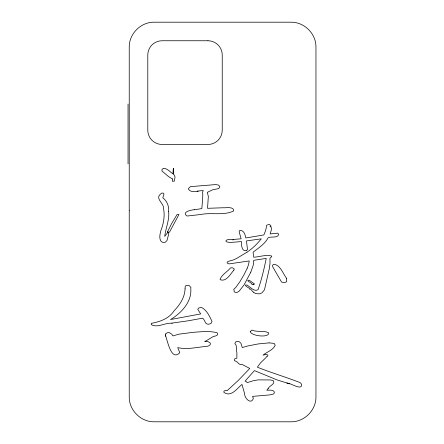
<?xml version="1.0" encoding="UTF-8"?>
<svg xmlns="http://www.w3.org/2000/svg" width="444" height="444" viewBox="0 0 444 444"><rect width="100%" height="100%" fill="white"/><g stroke="black" fill="none" stroke-linecap="round" stroke-linejoin="round"><path stroke-width="0.67" d="M269.164 342.873L274.198 343.423L275.225 345.238C273.121 350.222 266.85 351.881 262.981 355.167L266.611 354.312L267.837 355.2L267.793 355.822L267.077 356.643L266.233 356.715L266.233 357.348L260.473 362.931L257.37 367.182C271.228 372.794 285.847 377.034 299.778 382.484C301.809 383.316 302.658 386.519 299.911 387.101C295.327 386.863 291.475 383.594 286.885 382.994M247.219 268.215L243.906 274.941L239.91 281.685L235.764 287.479L233.705 289.41L234.171 290.337C233.205 292.163 236.075 292.779 237.296 292.324L239.066 291.264L244.006 284.976L250.799 272.155M247.247 268.148L248.568 264.569L249.234 260.939L228.938 263.919L227.078 262.948L227.339 262.071L228.155 261.377L232.828 260.151L236.419 258.558L247.053 252.148M250.816 272.117L253.263 265.146L253.752 260.334L266.233 258.391C264.086 268.936 261.627 279.509 258.042 289.666C254.451 292.302 249.917 286.635 246.914 285.02L245.482 285.02L245.482 285.697L247.314 287.074A30.259 30.259 0 0 0 248.351 287.718L249.345 288.289L249.45 289.116L250.477 289.022L253.319 292.13M165.717 333.91L165.279 334.948C167.344 339.283 170.846 361.954 179.792 352.714L177.717 347.624C187.485 349.822 197.658 347.097 207.442 346.248C208.913 345.998 211.089 344.76 210.223 342.968L208.175 341.669L204.734 341.236L205.583 341.153L213.431 336.424C214.913 336.125 217.682 335.892 217.649 333.849L217.049 332.689C209.385 330.813 201.182 331.779 193.384 332.29L178.96 334.166L172.894 335.93L171.734 334.121L169.203 332.584L167.238 332.734L165.651 334.077M233.883 270.107L234.21 269.153A0.821 0.821 0 0 0 234.155 268.848L232.567 267.804L230.586 267.843C227.439 271.717 221.661 274.769 220.063 279.332A1.332 1.332 0 0 0 220.363 279.792C226.396 282.001 230.469 273.887 233.877 270.113M268.187 388.572L266.766 390.215C269.153 390.27 271.978 389.588 273.942 391.303L274.337 392.546L274.092 393.428L273.282 394.089L269.736 394.91L252.564 396.387L253.363 398.584C250.793 405.128 244.244 397.813 244.583 393.517L241.952 384.41C237.14 388.361 231.013 397.658 223.904 392.335L223.859 391.453L224.303 390.931L225.802 390.309L227.067 390.776L238.422 380.275L249.772 368.448L242.135 364.441L240.448 364.607L238.6 363.608L237.368 362.121L234.288 360.428L234.793 358.713L236.857 358.236L236.902 352.453C236.18 351.154 237.085 349.35 236.436 347.73L236.091 345.182L234.876 343.589L235.659 341.947L237.579 341.314L239.233 341.702L240.898 343.201L242.263 347.558L247.513 346.02L258.214 343.928L269.103 342.873M268.121 388.65C268.986 385.836 276.09 383.838 273.116 380.508L270.263 379.947L258.131 379.886L253.541 380.658L247.197 382.628L246.353 381.635L245.066 381.13L254.418 370.601L277.206 379.97L289.555 383.827M253.324 292.135L255.655 293.573L259.302 293.884L261.899 292.89L264.474 289.832L269.358 268.409L270.002 263.414L269.958 258.18L271.784 256.565A1.249 1.249 0 0 0 271.423 255.922C265.778 254.445 259.463 256.971 253.668 257.209L253.08 252.27C258.391 247.957 264.935 244.1 268.104 237.795C270.918 236.075 277.822 238.578 278.738 234.332L277.6 233.15L270.13 233.955C270.712 231.646 272.894 227.45 270.002 226.19L271.101 226.19L269.863 224.736A1.854 1.854 0 0 0 268.947 224.503L266.794 225.136L265.645 230.453L263.88 234.926L245.821 237.962C245.31 234.926 244.017 230.308 240.165 230.325L239.233 231.002L239.233 232.057L241.136 238.805L233.472 239.438M247.108 252.109C252.514 248.546 257.22 243.878 261.277 238.833L246.453 240.92L247.463 249.189L247.28 249.8L246.326 250.405M194.333 209.734C191.808 209.829 180.83 212.01 187.074 216.034L200.621 214.513C211.277 212.249 223.965 215.867 233.744 210.906C233.855 206.066 225.519 208.114 223.116 207.764L207.542 208.308L208.341 196.409L207.287 192.357L212.715 189.788L218.553 188.622L219.758 187.19A2.17 2.17 0 0 0 219.713 186.369L218.442 185.037L215.556 184.593L190.365 186.658L188.495 188.489A2.159 2.159 0 0 0 188.511 189.299C191.736 193.85 198.79 190.137 203.346 190.692L202.475 192.147L202.814 194.172L202.647 198.64L201.842 208.608L194.278 209.751M246.309 250.405C242.746 251.953 241.714 247.241 241.558 244.716L241.475 241.58L232.778 242.269C222.799 243.112 224.392 238.55 232.945 239.444L232.945 240.032L233.705 239.444L233.411 239.444M171.917 323.276L172.244 323.226M197.186 191.214L198.179 191.142M286.552 278.305C283.044 273.826 280.375 264.924 273.881 264.258L272.533 265.229L272.755 266.905L281.429 281.835A2.953 2.953 0 0 0 282.168 282.295L284.826 282.528L286.386 281.896A1.565 1.565 0 0 0 286.73 281.396L286.563 278.36M165.462 336.219L165.357 335.72M128.044 104.046L128.044 163.936M129.237 210.367L129.237 396.825C128.982 410.178 140.859 422.05 154.212 421.8L290.981 421.8C304.329 422.05 316.206 410.178 315.956 396.825L315.956 47.175C316.206 33.822 304.329 21.945 290.981 22.2L154.212 22.2C140.859 21.945 128.982 33.822 129.237 47.175L129.237 210.367M168.67 211.688C169.508 220.252 165.679 228.133 164.702 236.397L168.037 232.157L168.67 234.266L166.938 240.637L165.168 242.324L162.554 242.324L161.372 241.564A4.079 4.079 0 0 1 160.706 240.792C159.002 237.707 160.068 233.905 160.85 230.697C163.492 223.787 164.974 216.483 163.625 209.085C164.363 202.808 153.463 198.34 161.877 193.073L163.142 193.073L163.986 194.006L162.804 197.758C167.166 201.099 169.086 206.282 168.67 211.688M250.255 331.546C250.893 335.88 268.725 338.223 268.809 333C263.98 329.942 257.254 332.573 251.926 330.086L250.255 331.546M172.483 178.971L172.3 181.213L174.287 181.213L175.041 177.039L174.326 175.097L173.354 174.237L173.354 168.387L172.905 173.843C169.969 171.839 167.227 168.259 163.398 168.304L162.005 169.48L161.96 171.001L168.659 176.69L172.483 178.971M185.07 288.905C184.743 297.352 179.959 304.751 174.181 310.678C169.003 318.72 160.118 321.695 151.337 323.349L151.221 324.608C157.154 328.244 164.979 322.755 171.245 323.204L188.395 320.768L202.619 318.165L203.724 319.247L205.689 323.016L206.937 323.954L208.364 324.27L210.867 323.582L212.038 321.528C209.618 316.311 206.915 310.234 201.57 307.47L198.829 307.925L197.73 309.285L200.682 313.925L170.518 319.552C181.346 313.12 192.13 301.687 190.765 288.184L190.976 287.634L189.294 285.675L188.572 285.276L186.563 285.37L185.237 286.13L185.07 288.905M167.666 231.552L167.66 232.157L169.475 232.157L178.971 214.474L177.112 214.474L171.395 223.976L167.66 231.563M253.036 284.249L251.826 284.354L251.726 283.533L248.057 281.113L247.857 280.264L249.295 280.264L254.656 284.105L253.518 284.204L253.641 284.565L253.036 284.249M207.964 40.754L162.06 40.754A14.269 14.269 0 0 0 147.791 55.023L147.791 130.186A14.269 14.269 0 0 0 162.06 144.461L207.964 144.461A14.269 14.269 0 0 0 222.239 130.186L222.239 55.023A14.269 14.269 0 0 0 207.964 40.754"/></g></svg>
